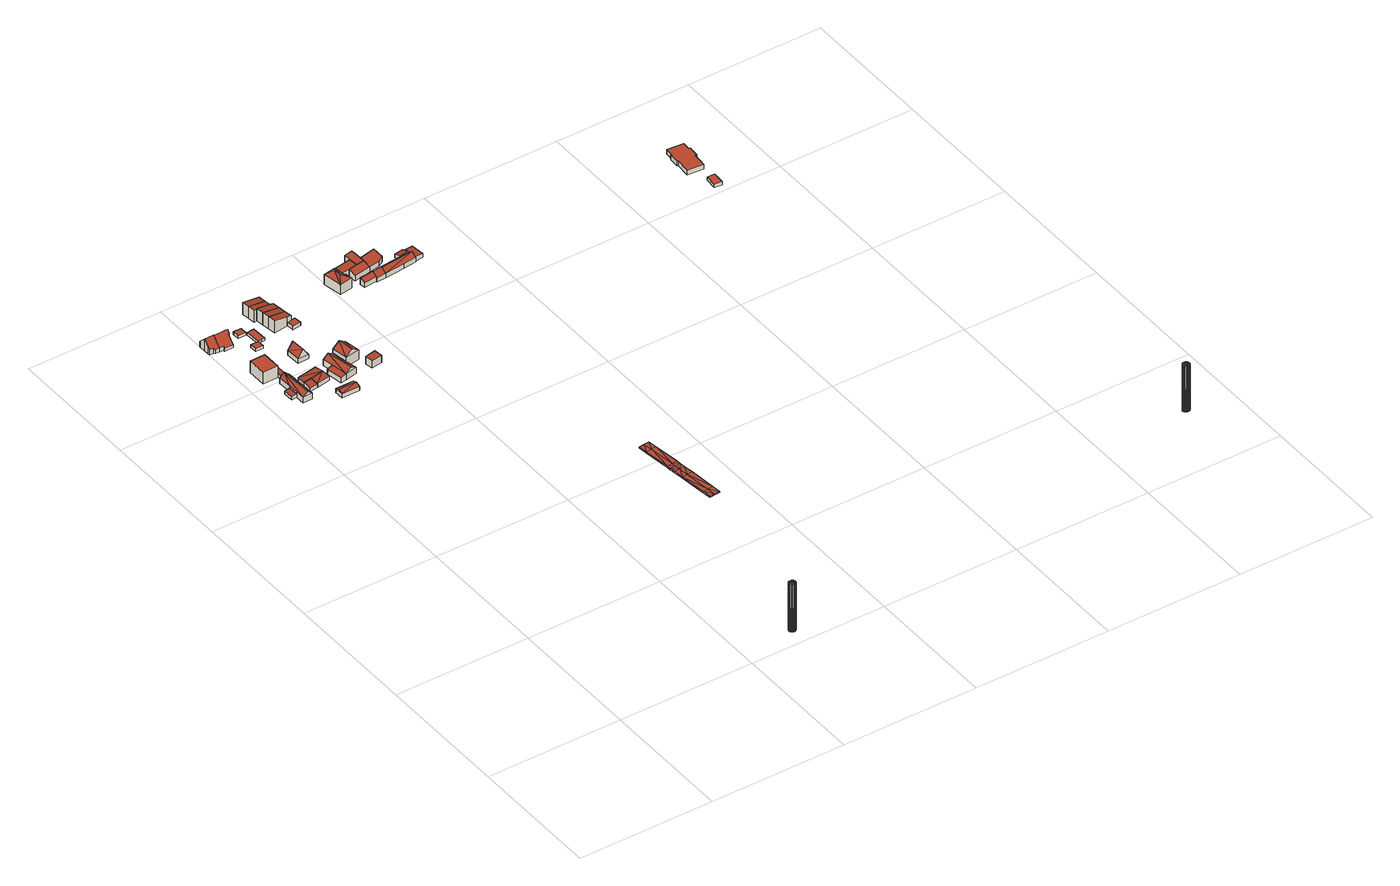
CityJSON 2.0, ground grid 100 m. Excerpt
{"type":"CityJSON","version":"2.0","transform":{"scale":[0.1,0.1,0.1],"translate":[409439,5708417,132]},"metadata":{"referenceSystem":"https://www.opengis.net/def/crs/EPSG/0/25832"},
"CityObjects":{
"building1":{"type":"Building","attributes":{"Gemeindeschluessel":"05978036","Geometrietyp2DReferenz":"3000","function":"31001_2700","roofType":"2100","measuredHeight":2.75},"geometry":[{"type":"MultiSurface","lod":"2","boundaries":[[[0,1,2,3]],[[1,4,5,2]],[[4,6,7,5]],[[6,0,3,7]],[[6,4,1,0]],[[3,2,5,7]]],"semantics":{"surfaces":[{"type":"WallSurface"},{"type":"RoofSurface"},{"type":"GroundSurface"}],"values":[0,0,0,0,1,2]}}]},
"building2":{"type":"Building","attributes":{"Geometrietyp2DReferenz":"1000","Gemeindeschluessel":"05978036","function":"51002_1251","roofType":"9999","measuredHeight":37.2},"geometry":[{"type":"MultiSurface","lod":"2","boundaries":[[[8,9,10]],[[8,10,11]],[[9,12,13]],[[9,13,10]],[[12,14,15]],[[12,15,13]],[[14,16,17]],[[14,17,15]],[[16,18,19]],[[16,19,17]],[[18,20,21]],[[18,21,19]],[[20,22,23]],[[20,23,21]],[[22,24,25]],[[22,25,23]],[[24,26,27]],[[24,27,25]],[[26,28,29]],[[26,29,27]],[[28,30,31]],[[28,31,29]],[[30,32,33]],[[30,33,31]],[[32,34,35]],[[32,35,33]],[[34,36,37]],[[34,37,35]],[[36,38,39]],[[36,39,37]],[[38,40,41]],[[38,41,39]],[[40,42,43]],[[40,43,41]],[[42,44,45]],[[42,45,43]],[[44,46,47]],[[44,47,45]],[[46,8,11]],[[46,11,47]],[[47,11,10]],[[47,10,13]],[[47,13,15]],[[47,15,17]],[[47,17,19]],[[47,19,21]],[[47,21,23]],[[47,23,25]],[[47,25,27]],[[47,27,29]],[[47,29,31]],[[47,31,33]],[[47,33,35]],[[47,35,37]],[[47,37,39]],[[47,39,41]],[[47,41,43]],[[47,43,45]],[[12,9,8]],[[12,8,46]],[[12,46,44]],[[12,44,42]],[[12,42,40]],[[12,40,38]],[[12,38,36]],[[12,36,34]],[[12,34,32]],[[12,32,30]],[[12,30,28]],[[12,28,26]],[[12,26,24]],[[12,24,22]],[[12,22,20]],[[12,20,18]],[[12,18,16]],[[12,16,14]]],"semantics":{"surfaces":[{"type":"WallSurface"},{"type":"GroundSurface"},{"type":"RoofSurface"}],"values":[0,0,0,0,0,0,0,0,0,0,0,0,0,0,0,0,0,0,0,0,0,0,0,0,0,0,0,0,0,0,0,0,0,0,0,0,0,0,0,0,1,1,1,1,1,1,1,1,1,1,1,1,1,1,1,1,1,1,2,2,2,2,2,2,2,2,2,2,2,2,2,2,2,2,2,2]}}]},
"building3":{"type":"Building","attributes":{"Gemeindeschluessel":"05978036","Geometrietyp2DReferenz":"3000","function":"31001_2700","roofType":"5000","measuredHeight":7.43},"geometry":[{"type":"MultiSurface","lod":"2","boundaries":[[[48,49,50]],[[49,51,52,50]],[[51,53,54,52]],[[53,55,56,54]],[[55,57,58,56]],[[57,59,3,58]],[[59,60,7,3]],[[60,48,50,7]],[[61,55,53,51]],[[51,62,61]],[[57,61,62]],[[62,60,59,57]],[[60,62,49,48]],[[55,61,57]],[[49,62,51]],[[50,52,54,56,58,3,7]]],"semantics":{"surfaces":[{"type":"WallSurface"},{"type":"RoofSurface"},{"type":"GroundSurface"}],"values":[0,0,0,0,0,0,0,0,1,1,1,1,1,0,0,2]}}]},
"building4":{"type":"Building","attributes":{"Gemeindeschluessel":"05978036","Geometrietyp2DReferenz":"3000","function":"31001_1000","roofType":"3100","measuredHeight":9.35},"geometry":[{"type":"MultiSurface","lod":"2","boundaries":[[[63,64,65,66]],[[64,67,68,65]],[[67,69,70,68]],[[69,71,72,70]],[[71,73,74,72]],[[73,75,76,74]],[[75,77,78,76]],[[77,79,80,78]],[[79,81,82,80]],[[81,83,84,82]],[[83,85,86,84]],[[85,63,66,86]],[[81,79,77,75,73,71,69]],[[69,67,64,63,85,83,81]],[[66,65,68,70,72,74,76,78,80,82,84,86]]],"semantics":{"surfaces":[{"type":"WallSurface"},{"type":"RoofSurface"},{"type":"GroundSurface"}],"values":[0,0,0,0,0,0,0,0,0,0,0,0,1,1,2]}}]},
"building5":{"type":"Building","attributes":{"Gemeindeschluessel":"05978036","Geometrietyp2DReferenz":"3000","function":"31001_1000","roofType":"1000","measuredHeight":9},"geometry":[{"type":"MultiSurface","lod":"2","boundaries":[[[87,88,89,90]],[[88,91,92,89]],[[91,93,94,92]],[[93,95,96,94]],[[95,87,90,96]],[[95,93,91,88,87]],[[90,89,92,94,96]]],"semantics":{"surfaces":[{"type":"WallSurface"},{"type":"RoofSurface"},{"type":"GroundSurface"}],"values":[0,0,0,0,0,1,2]}}]},
"building6":{"type":"Building","attributes":{"Gemeindeschluessel":"05978036","Geometrietyp2DReferenz":"3000","function":"31001_2460","roofType":"2100","measuredHeight":3},"geometry":[{"type":"MultiSurface","lod":"2","boundaries":[[[97,98,99,100]],[[98,101,102,99]],[[101,103,104,102]],[[103,105,106,104]],[[105,97,100,106]],[[105,103,101,98,97]],[[100,99,102,104,106]]],"semantics":{"surfaces":[{"type":"WallSurface"},{"type":"RoofSurface"},{"type":"GroundSurface"}],"values":[0,0,0,0,0,1,2]}}]},
"building7":{"type":"Building","attributes":{"Gemeindeschluessel":"05978036","Geometrietyp2DReferenz":"3000","function":"31001_2460","roofType":"2100","measuredHeight":3.89},"geometry":[{"type":"MultiSurface","lod":"2","boundaries":[[[107,108,109,110]],[[108,111,112,109]],[[111,113,114,112]],[[113,107,110,114]],[[113,111,108,107]],[[110,109,112,114]]],"semantics":{"surfaces":[{"type":"WallSurface"},{"type":"RoofSurface"},{"type":"GroundSurface"}],"values":[0,0,0,0,1,2]}}]},
"building8":{"type":"Building","attributes":{"Gemeindeschluessel":"05978036","Geometrietyp2DReferenz":"3000","function":"31001_1000","roofType":"3100","measuredHeight":9.27},"geometry":[{"type":"MultiSurface","lod":"2","boundaries":[[[115,116,117,118]],[[116,119,120,117]],[[119,121,122,120]],[[121,123,84,122]],[[123,124,125,84]],[[124,126,80,125]],[[126,127,128,80]],[[127,129,130,128]],[[129,131,132,130]],[[131,133,134,132]],[[133,135,136,134]],[[135,137,138,136]],[[137,139,140,138]],[[139,141,142,140]],[[141,143,144,142]],[[143,115,118,144]],[[139,137,135,133,131,129,127,126,124]],[[124,123,121,119,116,115,143,141,139]],[[118,117,120,122,84,125,80,128,130,132,134,136,138,140,142,144]]],"semantics":{"surfaces":[{"type":"WallSurface"},{"type":"RoofSurface"},{"type":"GroundSurface"}],"values":[0,0,0,0,0,0,0,0,0,0,0,0,0,0,0,0,1,1,2]}}]},
"building9":{"type":"Building","attributes":{"Gemeindeschluessel":"05978036","Geometrietyp2DReferenz":"3000","function":"31001_2000","roofType":"5000","measuredHeight":4.13},"geometry":[{"type":"MultiSurface","lod":"2","boundaries":[[[145,146,147,148]],[[146,149,150,147]],[[149,151,152,150]],[[151,153,154,152]],[[153,155,156,154]],[[155,145,148,156]],[[157,153,151]],[[157,155,153]],[[158,155,157]],[[155,158,145]],[[146,157,149]],[[157,146,158]],[[146,145,158]],[[151,149,157]],[[148,147,150,152,154,156]]],"semantics":{"surfaces":[{"type":"WallSurface"},{"type":"RoofSurface"},{"type":"GroundSurface"}],"values":[0,0,0,0,0,0,1,1,1,1,1,1,0,0,2]}}]},
"building10":{"type":"Building","attributes":{"Gemeindeschluessel":"05978036","Geometrietyp2DReferenz":"3000","function":"31001_2000","roofType":"3100","measuredHeight":4.57},"geometry":[{"type":"MultiSurface","lod":"2","boundaries":[[[159,160,161,162]],[[160,163,164,161]],[[163,165,166,164]],[[165,159,162,166]],[[163,160,167]],[[159,165,168]],[[160,168,167]],[[168,160,159]],[[167,165,163]],[[165,167,168]],[[162,161,164,166]]],"semantics":{"surfaces":[{"type":"WallSurface"},{"type":"RoofSurface"},{"type":"GroundSurface"}],"values":[0,0,0,0,0,0,1,1,1,1,2]}}]},
"building11":{"type":"Building","attributes":{"Gemeindeschluessel":"05978036","Geometrietyp2DReferenz":"3000","function":"31001_2460","roofType":"1000","measuredHeight":2.21},"geometry":[{"type":"MultiSurface","lod":"2","boundaries":[[[169,170,171,172]],[[170,173,174,171]],[[173,175,176,174]],[[175,169,172,176]],[[175,173,170,169]],[[172,171,174,176]]],"semantics":{"surfaces":[{"type":"WallSurface"},{"type":"RoofSurface"},{"type":"GroundSurface"}],"values":[0,0,0,0,1,2]}}]},
"building12":{"type":"Building","attributes":{"Gemeindeschluessel":"05978036","Geometrietyp2DReferenz":"3000","function":"31001_2460","roofType":"1000","measuredHeight":2.19},"geometry":[{"type":"MultiSurface","lod":"2","boundaries":[[[177,178,179,180]],[[178,181,182,179]],[[181,183,184,182]],[[183,177,180,184]],[[183,181,178,177]],[[180,179,182,184]]],"semantics":{"surfaces":[{"type":"WallSurface"},{"type":"RoofSurface"},{"type":"GroundSurface"}],"values":[0,0,0,0,1,2]}}]},
"building13":{"type":"Building","attributes":{"Gemeindeschluessel":"05978036","Geometrietyp2DReferenz":"3000","function":"31001_2460","roofType":"1000","measuredHeight":2},"geometry":[{"type":"MultiSurface","lod":"2","boundaries":[[[173,185,186,187]],[[185,188,189,186]],[[188,190,191,189]],[[190,192,193,191]],[[192,194,195,193]],[[194,173,187,195]],[[194,192,190,188,185,173]],[[187,186,189,191,193,195]]],"semantics":{"surfaces":[{"type":"WallSurface"},{"type":"RoofSurface"},{"type":"GroundSurface"}],"values":[0,0,0,0,0,0,1,2]}}]},
"building14":{"type":"Building","attributes":{"Gemeindeschluessel":"05978036","Geometrietyp2DReferenz":"3000","function":"31001_1000","roofType":"3100","measuredHeight":9.03},"geometry":[{"type":"MultiSurface","lod":"2","boundaries":[[[196,197,198,199]],[[197,200,201,198]],[[200,202,203,201]],[[202,196,199,203]],[[200,197,204]],[[196,202,205]],[[197,205,204]],[[205,197,196]],[[204,202,200]],[[202,204,205]],[[199,198,201,203]]],"semantics":{"surfaces":[{"type":"WallSurface"},{"type":"RoofSurface"},{"type":"GroundSurface"}],"values":[0,0,0,0,0,0,1,1,1,1,2]}}]},
"building15":{"type":"Building","attributes":{"Gemeindeschluessel":"05978036","Geometrietyp2DReferenz":"3000","function":"31001_2000"},"children":["building15-1","building15-2"]},
"building15-1":{"type":"BuildingPart","attributes":{"roofType":"2100","measuredHeight":4.7},"parents":["building15"],"geometry":[{"type":"MultiSurface","lod":"2","boundaries":[[[206,207,208,209]],[[210,211,212,213]],[[210,206,209,211]],[[210,213,207,206]],[[209,208,212,211]],[[213,212,208,207]]],"semantics":{"surfaces":[{"type":"WallSurface"},{"type":"RoofSurface"},{"type":"GroundSurface"},{"type":"ClosureSurface"}],"values":[0,0,0,1,2,3]}}]},
"building15-2":{"type":"BuildingPart","attributes":{"roofType":"3100","measuredHeight":7.41},"parents":["building15"],"geometry":[{"type":"MultiSurface","lod":"2","boundaries":[[[214,215,216,217]],[[215,213,212,216]],[[207,218,219,208]],[[218,220,221,219]],[[220,214,217,221]],[[220,222,215,214]],[[222,220,223]],[[223,213,222]],[[213,223,218,207]],[[215,222,213]],[[223,220,218]],[[217,216,212,208,219,221]],[[208,212,213,207]]],"semantics":{"surfaces":[{"type":"WallSurface"},{"type":"RoofSurface"},{"type":"GroundSurface"},{"type":"ClosureSurface"}],"values":[0,0,0,0,0,1,1,1,1,0,0,2,3]}}]},
"building16":{"type":"Building","attributes":{"Gemeindeschluessel":"05978036","Geometrietyp2DReferenz":"3000","function":"31001_1100","roofType":"3100","measuredHeight":11.14},"geometry":[{"type":"MultiSurface","lod":"2","boundaries":[[[224,225,226,227]],[[225,228,229,226]],[[228,230,231,229]],[[230,224,227,231]],[[228,225,232]],[[224,230,233]],[[224,232,225]],[[232,224,233]],[[233,228,232]],[[228,233,230]],[[227,226,229,231]]],"semantics":{"surfaces":[{"type":"WallSurface"},{"type":"RoofSurface"},{"type":"GroundSurface"}],"values":[0,0,0,0,0,0,1,1,1,1,2]}}]},
"building17":{"type":"Building","attributes":{"Gemeindeschluessel":"05978036","Geometrietyp2DReferenz":"3000","function":"31001_1000","roofType":"2100","measuredHeight":9.59},"geometry":[{"type":"MultiSurface","lod":"2","boundaries":[[[234,235,236,237]],[[235,238,239,236]],[[238,240,241,239]],[[240,242,243,241]],[[242,234,237,243]],[[242,240,238,235,234]],[[237,236,239,241,243]]],"semantics":{"surfaces":[{"type":"WallSurface"},{"type":"RoofSurface"},{"type":"GroundSurface"}],"values":[0,0,0,0,0,1,2]}}]},
"building18":{"type":"Building","attributes":{"Gemeindeschluessel":"05978036","Geometrietyp2DReferenz":"3000","function":"31001_1000","roofType":"2100","measuredHeight":9.53},"geometry":[{"type":"MultiSurface","lod":"2","boundaries":[[[244,245,246,247]],[[245,248,249,246]],[[248,250,251,249]],[[250,252,253,251]],[[252,244,247,253]],[[252,250,248,245,244]],[[247,246,249,251,253]]],"semantics":{"surfaces":[{"type":"WallSurface"},{"type":"RoofSurface"},{"type":"GroundSurface"}],"values":[0,0,0,0,0,1,2]}}]},
"building19":{"type":"Building","attributes":{"Gemeindeschluessel":"05978036","Geometrietyp2DReferenz":"3000","function":"31001_1000","roofType":"2100","measuredHeight":9.6},"geometry":[{"type":"MultiSurface","lod":"2","boundaries":[[[238,235,236,239]],[[235,254,255,236]],[[254,256,257,255]],[[256,238,239,257]],[[256,254,235,238]],[[239,236,255,257]]],"semantics":{"surfaces":[{"type":"WallSurface"},{"type":"RoofSurface"},{"type":"GroundSurface"}],"values":[0,0,0,0,1,2]}}]},
"building20":{"type":"Building","attributes":{"Gemeindeschluessel":"05978036","Geometrietyp2DReferenz":"3000","function":"31001_1000","roofType":"2100","measuredHeight":9.59},"geometry":[{"type":"MultiSurface","lod":"2","boundaries":[[[258,259,260,261]],[[259,248,262,260]],[[248,245,263,262]],[[245,258,261,263]],[[245,248,259,258]],[[261,260,262,263]]],"semantics":{"surfaces":[{"type":"WallSurface"},{"type":"RoofSurface"},{"type":"GroundSurface"}],"values":[0,0,0,0,1,2]}}]},
"building21":{"type":"Building","attributes":{"Gemeindeschluessel":"05978036","Geometrietyp2DReferenz":"3000","function":"31001_1000","roofType":"2100","measuredHeight":9.61},"geometry":[{"type":"MultiSurface","lod":"2","boundaries":[[[254,264,265,255]],[[264,266,267,265]],[[266,268,269,267]],[[268,256,257,269]],[[256,254,255,257]],[[256,268,266,264,254]],[[255,265,267,269,257]]],"semantics":{"surfaces":[{"type":"WallSurface"},{"type":"RoofSurface"},{"type":"GroundSurface"}],"values":[0,0,0,0,0,1,2]}}]},
"building22":{"type":"Building","attributes":{"Gemeindeschluessel":"05978036","Geometrietyp2DReferenz":"3000","function":"31001_2460","roofType":"1000","measuredHeight":2.71},"geometry":[{"type":"MultiSurface","lod":"2","boundaries":[[[270,271,272,273]],[[271,274,275,272]],[[274,276,277,275]],[[276,278,279,277]],[[278,280,281,279]],[[280,282,283,281]],[[282,270,273,283]],[[282,280,278,276,274,271,270]],[[273,272,275,277,279,281,283]]],"semantics":{"surfaces":[{"type":"WallSurface"},{"type":"RoofSurface"},{"type":"GroundSurface"}],"values":[0,0,0,0,0,0,0,1,2]}}]},
"building23":{"type":"Building","attributes":{"Gemeindeschluessel":"05978036","Geometrietyp2DReferenz":"3000","function":"31001_1000","roofType":"2100","measuredHeight":5.96},"geometry":[{"type":"MultiSurface","lod":"2","boundaries":[[[284,285,286,287]],[[285,288,289,286]],[[288,290,291,289]],[[290,284,287,291]],[[290,288,285,284]],[[287,286,289,291]]],"semantics":{"surfaces":[{"type":"WallSurface"},{"type":"RoofSurface"},{"type":"GroundSurface"}],"values":[0,0,0,0,1,2]}}]},
"building24":{"type":"Building","attributes":{"Geometrietyp2DReferenz":"2000","Gemeindeschluessel":"05978036","function":"53001_1800","roofType":"9999","measuredHeight":1},"geometry":[{"type":"MultiSurface","lod":"2","boundaries":[[[292,293,294]],[[292,294,295]],[[293,296,297]],[[293,297,294]],[[296,298,299]],[[296,299,297]],[[298,300,301]],[[298,301,299]],[[300,302,303]],[[300,303,301]],[[302,304,305]],[[302,305,303]],[[304,306,307]],[[304,307,305]],[[306,308,309]],[[306,309,307]],[[308,310,311]],[[308,311,309]],[[310,312,313]],[[310,313,311]],[[312,314,315]],[[312,315,313]],[[314,316,317]],[[314,317,315]],[[316,318,319]],[[316,319,317]],[[318,320,321]],[[318,321,319]],[[320,322,323]],[[320,323,321]],[[322,324,325]],[[322,325,323]],[[324,326,327]],[[324,327,325]],[[326,328,329]],[[326,329,327]],[[328,330,331]],[[328,331,329]],[[330,332,333]],[[330,333,331]],[[332,334,335]],[[332,335,333]],[[334,336,337]],[[334,337,335]],[[336,292,295]],[[336,295,337]],[[294,338,295]],[[297,338,294]],[[297,339,338]],[[299,339,297]],[[299,301,339]],[[305,340,339]],[[303,305,339]],[[301,303,339]],[[305,341,340]],[[307,341,305]],[[307,342,341]],[[309,342,307]],[[313,343,342]],[[311,313,342]],[[309,311,342]],[[315,317,343]],[[313,315,343]],[[295,335,337]],[[338,335,295]],[[338,333,335]],[[339,333,338]],[[340,331,333]],[[339,340,333]],[[331,340,329]],[[340,327,329]],[[341,327,340]],[[327,341,325]],[[323,325,341]],[[342,323,341]],[[343,321,323]],[[342,343,323]],[[317,319,321]],[[343,317,321]],[[292,344,293]],[[293,344,296]],[[344,345,296]],[[296,345,298]],[[345,300,298]],[[345,346,304]],[[345,304,302]],[[345,302,300]],[[346,347,304]],[[304,347,306]],[[347,348,306]],[[306,348,308]],[[348,349,312]],[[348,312,310]],[[348,310,308]],[[349,316,314]],[[349,314,312]],[[336,334,292]],[[292,334,344]],[[334,332,344]],[[344,332,345]],[[332,330,346]],[[332,346,345]],[[328,346,330]],[[328,326,346]],[[346,326,347]],[[324,347,326]],[[347,324,322]],[[347,322,348]],[[322,320,349]],[[322,349,348]],[[320,318,316]],[[320,316,349]]],"semantics":{"surfaces":[{"type":"WallSurface"},{"type":"GroundSurface"},{"type":"RoofSurface"}],"values":[0,0,0,0,0,0,0,0,0,0,0,0,0,0,0,0,0,0,0,0,0,0,0,0,0,0,0,0,0,0,0,0,0,0,0,0,0,0,0,0,0,0,0,0,0,0,1,1,1,1,1,1,1,1,1,1,1,1,1,1,1,1,1,1,1,1,1,1,1,1,1,1,1,1,1,1,1,1,1,2,2,2,2,2,2,2,2,2,2,2,2,2,2,2,2,2,2,2,2,2,2,2,2,2,2,2,2,2,2,2,2,2]}}]},
"building25":{"type":"Building","attributes":{"Gemeindeschluessel":"05978036","Geometrietyp2DReferenz":"3000","function":"31001_1100","roofType":"5000","measuredHeight":10.98},"geometry":[{"type":"MultiSurface","lod":"2","boundaries":[[[350,351,352,353]],[[351,354,355,352]],[[354,356,357,355]],[[356,358,359,357]],[[358,360,361,359]],[[360,362,363,361]],[[362,364,365,363]],[[364,350,353,365]],[[366,364,367]],[[367,364,362]],[[356,368,358]],[[367,358,368]],[[369,367,362,360]],[[351,356,354]],[[351,368,356]],[[351,370,366,368]],[[366,367,368]],[[364,366,370,350]],[[350,370,351]],[[358,369,360]],[[367,369,358]],[[353,352,355,357,359,361,363,365]]],"semantics":{"surfaces":[{"type":"WallSurface"},{"type":"RoofSurface"},{"type":"GroundSurface"}],"values":[0,0,0,0,0,0,0,0,1,1,1,1,1,1,1,1,1,0,0,0,0,2]}}]},
"building26":{"type":"Building","attributes":{"Gemeindeschluessel":"05978036","Geometrietyp2DReferenz":"3000","function":"31001_2700","roofType":"2100","measuredHeight":7.16},"geometry":[{"type":"MultiSurface","lod":"2","boundaries":[[[371,372,365,353]],[[372,373,374,365]],[[373,375,376,374]],[[375,377,378,376]],[[377,379,380,378]],[[379,371,353,380]],[[379,377,375,373,372,371]],[[353,365,374,376,378,380]]],"semantics":{"surfaces":[{"type":"WallSurface"},{"type":"RoofSurface"},{"type":"GroundSurface"}],"values":[0,0,0,0,0,0,1,2]}}]},
"building27":{"type":"Building","attributes":{"Gemeindeschluessel":"05978036","Geometrietyp2DReferenz":"3000","function":"31001_2700","roofType":"2100","measuredHeight":6.16},"geometry":[{"type":"MultiSurface","lod":"2","boundaries":[[[381,382,383,384]],[[382,385,386,383]],[[385,387,388,386]],[[387,389,390,388]],[[389,381,384,390]],[[389,387,385,382,381]],[[384,383,386,388,390]]],"semantics":{"surfaces":[{"type":"WallSurface"},{"type":"RoofSurface"},{"type":"GroundSurface"}],"values":[0,0,0,0,0,1,2]}}]},
"building28":{"type":"Building","attributes":{"Gemeindeschluessel":"05978036","Geometrietyp2DReferenz":"3000","function":"31001_2700","roofType":"2100","measuredHeight":7.95},"geometry":[{"type":"MultiSurface","lod":"2","boundaries":[[[391,392,393,394]],[[392,395,396,393]],[[395,397,398,396]],[[397,387,399,398]],[[387,385,400,399]],[[385,401,402,400]],[[401,391,394,402]],[[401,385,387,397,395,392,391]],[[394,393,396,398,399,400,402]]],"semantics":{"surfaces":[{"type":"WallSurface"},{"type":"RoofSurface"},{"type":"GroundSurface"}],"values":[0,0,0,0,0,0,0,1,2]}}]},
"building29":{"type":"Building","attributes":{"Gemeindeschluessel":"05978036","Geometrietyp2DReferenz":"3000","function":"31001_2700","roofType":"2100","measuredHeight":7.12},"geometry":[{"type":"MultiSurface","lod":"2","boundaries":[[[403,387,388,390]],[[387,404,405,388]],[[404,406,407,405]],[[406,408,409,407]],[[408,410,411,409]],[[410,403,390,411]],[[410,408,406,404,387,403]],[[390,388,405,407,409,411]]],"semantics":{"surfaces":[{"type":"WallSurface"},{"type":"RoofSurface"},{"type":"GroundSurface"}],"values":[0,0,0,0,0,0,1,2]}}]},
"building30":{"type":"Building","attributes":{"Gemeindeschluessel":"05978036","Geometrietyp2DReferenz":"3000","function":"31001_2700"},"children":["building30-1","building30-2","building30-3","building30-4"]},
"building30-1":{"type":"BuildingPart","attributes":{"roofType":"3100","measuredHeight":6.12},"parents":["building30"],"geometry":[{"type":"MultiSurface","lod":"2","boundaries":[[[412,413,414,415]],[[416,417,418,419,420,421]],[[413,412,422,423,424,425]],[[417,416,426,425,424]],[[415,414,427,421,420]],[[427,414,413,428]],[[421,427,428,416]],[[429,418,417]],[[412,415,420,419,430]],[[430,419,418,429]],[[425,426,431,432,416,428,413]],[[431,426,416,432]],[[417,424,423,429]],[[430,422,412]],[[429,423,422,430]]],"semantics":{"surfaces":[{"type":"WallSurface"},{"type":"RoofSurface"},{"type":"GroundSurface"},{"type":"ClosureSurface"}],"values":[0,0,1,1,2,0,3,0,3,3,0,3,0,0,3]}}]},
"building30-2":{"type":"BuildingPart","attributes":{"roofType":"3100","measuredHeight":6.09},"parents":["building30"],"geometry":[{"type":"MultiSurface","lod":"2","boundaries":[[[433,434,412,415,435]],[[419,436,437,420]],[[436,438,439,437]],[[438,440,441,439]],[[442,443,444,445]],[[443,446,447,444]],[[446,433,435,447]],[[448,434,433,446,449]],[[450,434,448]],[[450,448,442]],[[442,440,438,436,418,429,423,450]],[[419,418,436]],[[443,449,446]],[[442,448,449,443]],[[435,415,420,437,439,441,445,444,447]],[[430,412,434,422]],[[420,415,412,430,419]],[[445,441,440,442]],[[450,423,422,434]],[[429,418,419,430]],[[423,429,430,422]]],"semantics":{"surfaces":[{"type":"WallSurface"},{"type":"RoofSurface"},{"type":"GroundSurface"},{"type":"ClosureSurface"}],"values":[0,0,0,0,0,0,0,1,1,1,1,0,0,0,2,0,3,3,0,3,3]}}]},
"building30-3":{"type":"BuildingPart","attributes":{"roofType":"2100","measuredHeight":3.99},"parents":["building30"],"geometry":[{"type":"MultiSurface","lod":"2","boundaries":[[[451,452,453,441,440]],[[452,454,455,453]],[[454,456,457,455]],[[456,458,442,445,457]],[[458,456,454,452,451]],[[441,453,455,457,445]],[[440,442,458,451]],[[440,441,445,442]]],"semantics":{"surfaces":[{"type":"WallSurface"},{"type":"RoofSurface"},{"type":"GroundSurface"},{"type":"ClosureSurface"}],"values":[0,0,0,0,1,2,0,3]}}]},
"building30-4":{"type":"BuildingPart","attributes":{"roofType":"3100","measuredHeight":6.03},"parents":["building30"],"geometry":[{"type":"MultiSurface","lod":"2","boundaries":[[[432,459,460,427,428]],[[459,461,462,460]],[[461,416,421,462]],[[461,459,463]],[[459,432,431,463]],[[416,461,463,431,426]],[[427,460,462,421]],[[432,428,416]],[[428,427,421,416]],[[416,426,431,432]]],"semantics":{"surfaces":[{"type":"WallSurface"},{"type":"RoofSurface"},{"type":"GroundSurface"},{"type":"ClosureSurface"}],"values":[0,0,0,0,1,1,2,0,3,3]}}]},
"building31":{"type":"Building","attributes":{"Gemeindeschluessel":"05978036","Geometrietyp2DReferenz":"3000","function":"31001_2700","roofType":"2100","measuredHeight":3.6},"geometry":[{"type":"MultiSurface","lod":"2","boundaries":[[[464,465,466,467]],[[465,468,469,466]],[[468,470,471,469]],[[470,464,467,471]],[[470,468,465,464]],[[467,466,469,471]]],"semantics":{"surfaces":[{"type":"WallSurface"},{"type":"RoofSurface"},{"type":"GroundSurface"}],"values":[0,0,0,0,1,2]}}]},
"building32":{"type":"Building","attributes":{"Geometrietyp2DReferenz":"1000","Gemeindeschluessel":"05978036","function":"51002_1251","roofType":"9999","measuredHeight":36},"geometry":[{"type":"MultiSurface","lod":"2","boundaries":[[[472,473,474]],[[472,474,475]],[[473,476,477]],[[473,477,474]],[[476,478,479]],[[476,479,477]],[[478,480,481]],[[478,481,479]],[[480,482,483]],[[480,483,481]],[[482,484,485]],[[482,485,483]],[[484,486,487]],[[484,487,485]],[[486,488,489]],[[486,489,487]],[[488,490,491]],[[488,491,489]],[[490,492,493]],[[490,493,491]],[[492,494,495]],[[492,495,493]],[[494,496,497]],[[494,497,495]],[[496,498,499]],[[496,499,497]],[[498,500,501]],[[498,501,499]],[[500,502,503]],[[500,503,501]],[[502,504,505]],[[502,505,503]],[[504,506,507]],[[504,507,505]],[[506,508,509]],[[506,509,507]],[[508,510,511]],[[508,511,509]],[[510,472,475]],[[510,475,511]],[[511,475,474]],[[511,474,477]],[[511,477,479]],[[511,479,481]],[[511,481,483]],[[511,483,485]],[[511,485,487]],[[511,487,489]],[[511,489,491]],[[511,491,493]],[[511,493,495]],[[511,495,497]],[[511,497,499]],[[511,499,501]],[[511,501,503]],[[511,503,505]],[[511,505,507]],[[511,507,509]],[[476,473,472]],[[476,472,510]],[[476,510,508]],[[476,508,506]],[[476,506,504]],[[476,504,502]],[[476,502,500]],[[476,500,498]],[[476,498,496]],[[476,496,494]],[[476,494,492]],[[476,492,490]],[[476,490,488]],[[476,488,486]],[[476,486,484]],[[476,484,482]],[[476,482,480]],[[476,480,478]]],"semantics":{"surfaces":[{"type":"WallSurface"},{"type":"GroundSurface"},{"type":"RoofSurface"}],"values":[0,0,0,0,0,0,0,0,0,0,0,0,0,0,0,0,0,0,0,0,0,0,0,0,0,0,0,0,0,0,0,0,0,0,0,0,0,0,0,0,1,1,1,1,1,1,1,1,1,1,1,1,1,1,1,1,1,1,2,2,2,2,2,2,2,2,2,2,2,2,2,2,2,2,2,2]}}]},
"building33":{"type":"Building","attributes":{"Gemeindeschluessel":"05978036","Geometrietyp2DReferenz":"3000","function":"31001_2460","roofType":"1000","measuredHeight":2.49},"geometry":[{"type":"MultiSurface","lod":"2","boundaries":[[[512,513,514,515]],[[513,516,517,514]],[[516,518,519,517]],[[518,512,515,519]],[[518,516,513,512]],[[515,514,517,519]]],"semantics":{"surfaces":[{"type":"WallSurface"},{"type":"RoofSurface"},{"type":"GroundSurface"}],"values":[0,0,0,0,1,2]}}]},
"building34":{"type":"Building","attributes":{"Gemeindeschluessel":"05978036","Geometrietyp2DReferenz":"3000","function":"31001_3200","roofType":"1000","measuredHeight":3.5},"geometry":[{"type":"MultiSurface","lod":"2","boundaries":[[[520,521,522,523]],[[521,524,525,522]],[[524,526,527,525]],[[526,528,529,527]],[[528,530,531,529]],[[530,532,533,531]],[[532,534,535,533]],[[534,536,537,535]],[[536,538,539,537]],[[538,540,541,539]],[[540,542,543,541]],[[542,520,523,543]],[[542,540,538,536,534,532,530,528,526,524,521,520]],[[523,522,525,527,529,531,533,535,537,539,541,543]]],"semantics":{"surfaces":[{"type":"WallSurface"},{"type":"RoofSurface"},{"type":"GroundSurface"}],"values":[0,0,0,0,0,0,0,0,0,0,0,0,1,2]}}]}
},
"vertices":[
[196,3794,43],[158,3793,39],[158,3793,15],[196,3794,15],[156,3867,39],[156,3867,15],[194,3868,43],[194,3868,15],
[1347,51,469],[1351,45,469],[1351,45,97],[1347,51,97],[1354,37,469],[1354,37,97],[1354,29,469],[1354,29,97],[1351,22,469],[1351,22,97],[1347,15,469],[1347,15,97],[1340,11,469],[1340,11,97],[1333,8,469],[1333,8,97],[1325,8,469],[1325,8,97],[1318,11,469],[1318,11,97],[1311,15,469],[1311,15,97],[1307,22,469],[1307,22,97],[1304,29,469],[1304,29,97],[1304,37,469],[1304,37,97],[1307,45,469],[1307,45,97],[1311,51,469],[1311,51,97],[1318,55,469],[1318,55,97],[1325,58,469],[1325,58,97],[1333,58,469],[1333,58,97],[1340,55,469],[1340,55,97],
[191,3971,59],[191,3971,60],[191,3971,15],[261,3973,59],[261,3973,15],[261,3962,59],[261,3962,15],[268,3730,59],[268,3730,15],[197,3728,59],[197,3728,15],[196,3794,59],[194,3868,59],[232,3729,89],[226,3972,89],
[35,4469,42],[5,4469,42],[5,4469,1],[35,4469,1],[5,4483,56],[5,4483,1],[5,4522,95],[5,4522,1],[4,4561,56],[4,4561,1],[4,4575,42],[4,4575,1],[34,4575,42],[34,4575,1],[34,4580,37],[34,4580,1],[72,4581,37],[72,4581,1],[73,4523,95],[73,4523,1],[74,4460,32],[74,4460,1],[46,4459,32],[46,4459,1],
[110,4033,99],[108,4174,99],[108,4174,9],[110,4033,9],[218,4175,99],[218,4175,9],[219,4084,99],[219,4084,9],[220,4035,99],[220,4035,9],
[220,4035,42],[219,4084,42],[219,4084,12],[220,4035,12],[259,4084,39],[259,4084,12],[260,4004,39],[260,4004,12],[220,4003,42],[220,4003,12],
[347,3855,60],[356,3798,48],[356,3798,21],[347,3855,21],[295,3788,48],[295,3788,21],[286,3845,60],[286,3845,21],
[171,4448,21],[105,4447,22],[105,4447,1],[171,4448,1],[105,4459,33],[105,4459,1],[74,4458,33],[74,4458,1],[74,4460,34],[73,4521,94],[73,4521,1],[72,4581,35],[72,4583,33],[72,4583,1],[96,4583,33],[96,4583,1],[104,4591,25],[104,4591,1],[169,4592,25],[169,4592,1],[169,4540,76],[169,4540,1],[178,4540,76],[178,4540,1],[178,4522,94],[178,4522,1],[178,4501,73],[178,4501,1],[170,4501,73],[170,4501,1],
[286,3845,52],[293,3918,52],[293,3918,19],[286,3845,19],[438,3941,52],[438,3941,19],[458,3815,52],[458,3815,19],[356,3798,52],[356,3798,19],[347,3855,52],[347,3855,19],[449,3873,60],[286,3847,60],
[419,3689,54],[551,3692,54],[551,3692,23],[419,3689,23],[552,3623,54],[552,3623,23],[420,3619,54],[420,3619,23],[551,3657,69],[419,3654,69],
[260,4333,24],[259,4386,24],[259,4386,2],[260,4333,2],[316,4386,24],[316,4386,2],[317,4333,24],[317,4333,2],
[246,4555,24],[303,4554,24],[303,4554,2],[246,4555,2],[303,4502,24],[303,4502,2],[246,4502,24],[246,4502,2],
[311,4500,24],[311,4500,4],[316,4386,4],[364,4503,24],[364,4503,4],[366,4451,24],[366,4451,4],[369,4389,24],[369,4389,4],[343,4388,24],[343,4388,4],
[398,4069,51],[394,4178,51],[394,4178,16],[398,4069,16],[475,4181,51],[475,4181,16],[479,4072,51],[479,4072,16],[434,4179,107],[438,4071,107],
[482,3872,59],[525,3880,69],[525,3880,22],[482,3872,22],[503,3751,59],[503,3751,22],[546,3758,22],[546,3758,69],
[617,3861,69],[632,3774,69],[632,3774,22],[617,3861,22],[511,3957,69],[511,3957,22],[598,3972,69],[598,3972,22],[589,3766,97],[554,3965,97],
[705,3997,100],[725,3880,100],[725,3880,25],[705,3997,25],[617,3861,100],[617,3861,25],[597,3978,100],[597,3978,25],[671,3871,136],[651,3987,136],
[454,4405,111],[447,4462,111],[447,4462,15],[454,4405,15],[584,4482,79],[584,4482,15],[592,4423,79],[592,4423,15],[558,4419,87],[558,4419,15],
[415,4569,106],[408,4623,106],[408,4623,11],[415,4569,11],[545,4642,75],[545,4642,11],[552,4587,75],[552,4587,11],[434,4572,101],[434,4572,11],
[441,4516,111],[441,4516,15],[577,4534,79],[577,4534,15],
[401,4677,106],[538,4695,75],[538,4695,10],[401,4677,10],[545,4642,10],[408,4623,10],
[434,4572,111],[434,4572,15],[552,4587,84],[552,4587,15],[570,4590,79],[570,4590,15],
[563,4363,46],[563,4366,46],[563,4366,19],[563,4363,19],[565,4366,46],[565,4366,19],[558,4419,46],[558,4419,19],[592,4423,46],[592,4423,19],[620,4427,46],[620,4427,19],[627,4372,46],[627,4372,19],
[812,3830,86],[823,3773,81],[823,3773,26],[812,3830,26],[744,3758,81],[744,3758,26],[733,3816,86],[733,3816,26],
[1629,2077,109],[1669,2081,109],[1669,2081,99],[1629,2077,99],[1676,2015,111],[1676,2015,101],[1697,1815,116],[1697,1815,106],[1697,1814,116],[1697,1814,106],[1697,1813,116],[1697,1813,106],[1699,1781,117],[1699,1781,107],[1703,1743,118],[1703,1743,108],[1710,1670,119],[1710,1670,109],[1711,1670,119],[1711,1670,109],[1730,1471,122],[1730,1471,112],[1736,1404,124],[1736,1404,114],[1696,1401,124],[1696,1401,114],[1656,1397,124],[1656,1397,114],[1650,1464,122],[1650,1464,112],[1631,1662,119],[1631,1662,109],[1623,1734,118],[1623,1734,108],[1619,1773,117],[1619,1773,107],[1619,1774,117],[1619,1774,107],[1619,1775,117],[1619,1775,107],[1617,1808,116],[1617,1808,106],[1596,2006,111],[1596,2006,101],[1589,2073,109],[1589,2073,99],[1636,2010,101],[1657,1811,106],[1659,1778,107],[1663,1739,108],[1671,1666,109],[1690,1468,112],[1636,2010,111],[1657,1811,116],[1659,1778,117],[1663,1739,118],[1671,1666,119],[1690,1468,122],
[1085,4589,92],[1090,4558,92],[1090,4558,14],[1085,4589,14],[1099,4559,92],[1099,4559,14],[1109,4505,91],[1109,4505,14],[1013,4488,90],[1013,4488,14],[988,4632,92],[988,4632,14],[988,4634,92],[988,4634,14],[1074,4649,92],[1074,4649,14],[1076,4641,97],[1039,4594,124],[1048,4544,124],[1013,4488,92],[1085,4589,94],
[1085,4589,80],[1074,4649,86],[1108,4655,86],[1108,4655,14],[1207,4672,86],[1207,4672,14],[1218,4612,80],[1218,4612,14],[1153,4600,80],[1153,4600,14],
[1162,4548,55],[1153,4600,79],[1153,4600,17],[1162,4548,17],[1218,4612,79],[1218,4612,17],[1280,4622,79],[1280,4622,17],[1289,4570,55],[1289,4570,17],
[1200,4716,95],[1261,4727,95],[1261,4727,16],[1200,4716,16],[1263,4720,94],[1263,4720,16],[1275,4646,83],[1275,4646,16],[1280,4622,16],[1218,4612,16],[1207,4672,88],[1207,4672,16],
[1289,4570,57],[1275,4646,88],[1275,4646,17],[1391,4671,88],[1391,4671,17],[1409,4609,62],[1409,4609,17],[1370,4584,56],[1370,4584,17],
[1337,4464,50],[1268,4458,50],[1268,4458,18],[1337,4464,18],[1264,4507,73],[1332,4514,73],[1332,4514,69],[1332,4514,53],[1332,4514,18],[1264,4507,18],[1336,4469,53],[1333,4502,77],[1333,4504,79],[1264,4498,79],[1264,4504,75],[1267,4466,18],[1267,4466,53],[1332,4510,71],[1336,4472,53],[1265,4497,78],[1267,4466,55],
[1482,4478,53],[1337,4464,53],[1482,4478,18],[1330,4535,53],[1330,4535,18],[1377,4539,53],[1377,4539,18],[1505,4551,53],[1505,4551,18],[1573,4557,53],[1579,4490,53],[1579,4490,18],[1573,4557,18],[1580,4487,53],[1580,4487,18],[1576,4522,79],[1579,4490,56],[1333,4500,79],
[1505,4551,58],[1500,4601,44],[1500,4601,18],[1568,4613,43],[1568,4613,18],[1570,4590,49],[1570,4590,18],[1573,4557,58],
[1172,4457,55],[1172,4457,18],[1168,4499,73],[1168,4499,18],[1169,4488,78],
[1570,4590,57],[1629,4595,53],[1629,4595,21],[1570,4590,21],[1639,4496,53],[1639,4496,21],[1579,4490,57],[1579,4490,21],
[4599,439,485],[4604,432,485],[4604,432,125],[4599,439,125],[4606,425,485],[4606,425,125],[4606,417,485],[4606,417,125],[4604,410,485],[4604,410,125],[4599,403,485],[4599,403,125],[4593,399,485],[4593,399,125],[4586,396,485],[4586,396,125],[4578,396,485],[4578,396,125],[4570,399,485],[4570,399,125],[4564,403,485],[4564,403,125],[4559,410,485],[4559,410,125],[4557,417,485],[4557,417,125],[4557,425,485],[4557,425,125],[4559,432,485],[4559,432,125],[4564,439,485],[4564,439,125],[4570,443,485],[4570,443,125],[4578,446,485],[4578,446,125],[4586,446,485],[4586,446,125],[4593,443,485],[4593,443,125],
[3566,4087,81],[3559,3998,81],[3559,3998,56],[3566,4087,56],[3503,4002,81],[3503,4002,56],[3510,4091,81],[3510,4091,56],
[3436,4309,93],[3442,4389,93],[3442,4389,58],[3436,4309,58],[3450,4388,93],[3450,4388,58],[3454,4447,93],[3454,4447,58],[3574,4438,93],[3574,4438,58],[3570,4379,93],[3570,4379,58],[3582,4378,93],[3582,4378,58],[3576,4299,93],[3576,4299,58],[3564,4300,93],[3564,4300,58],[3555,4190,93],[3555,4190,58],[3436,4199,93],[3436,4199,58],[3444,4309,93],[3444,4309,58]
]}
